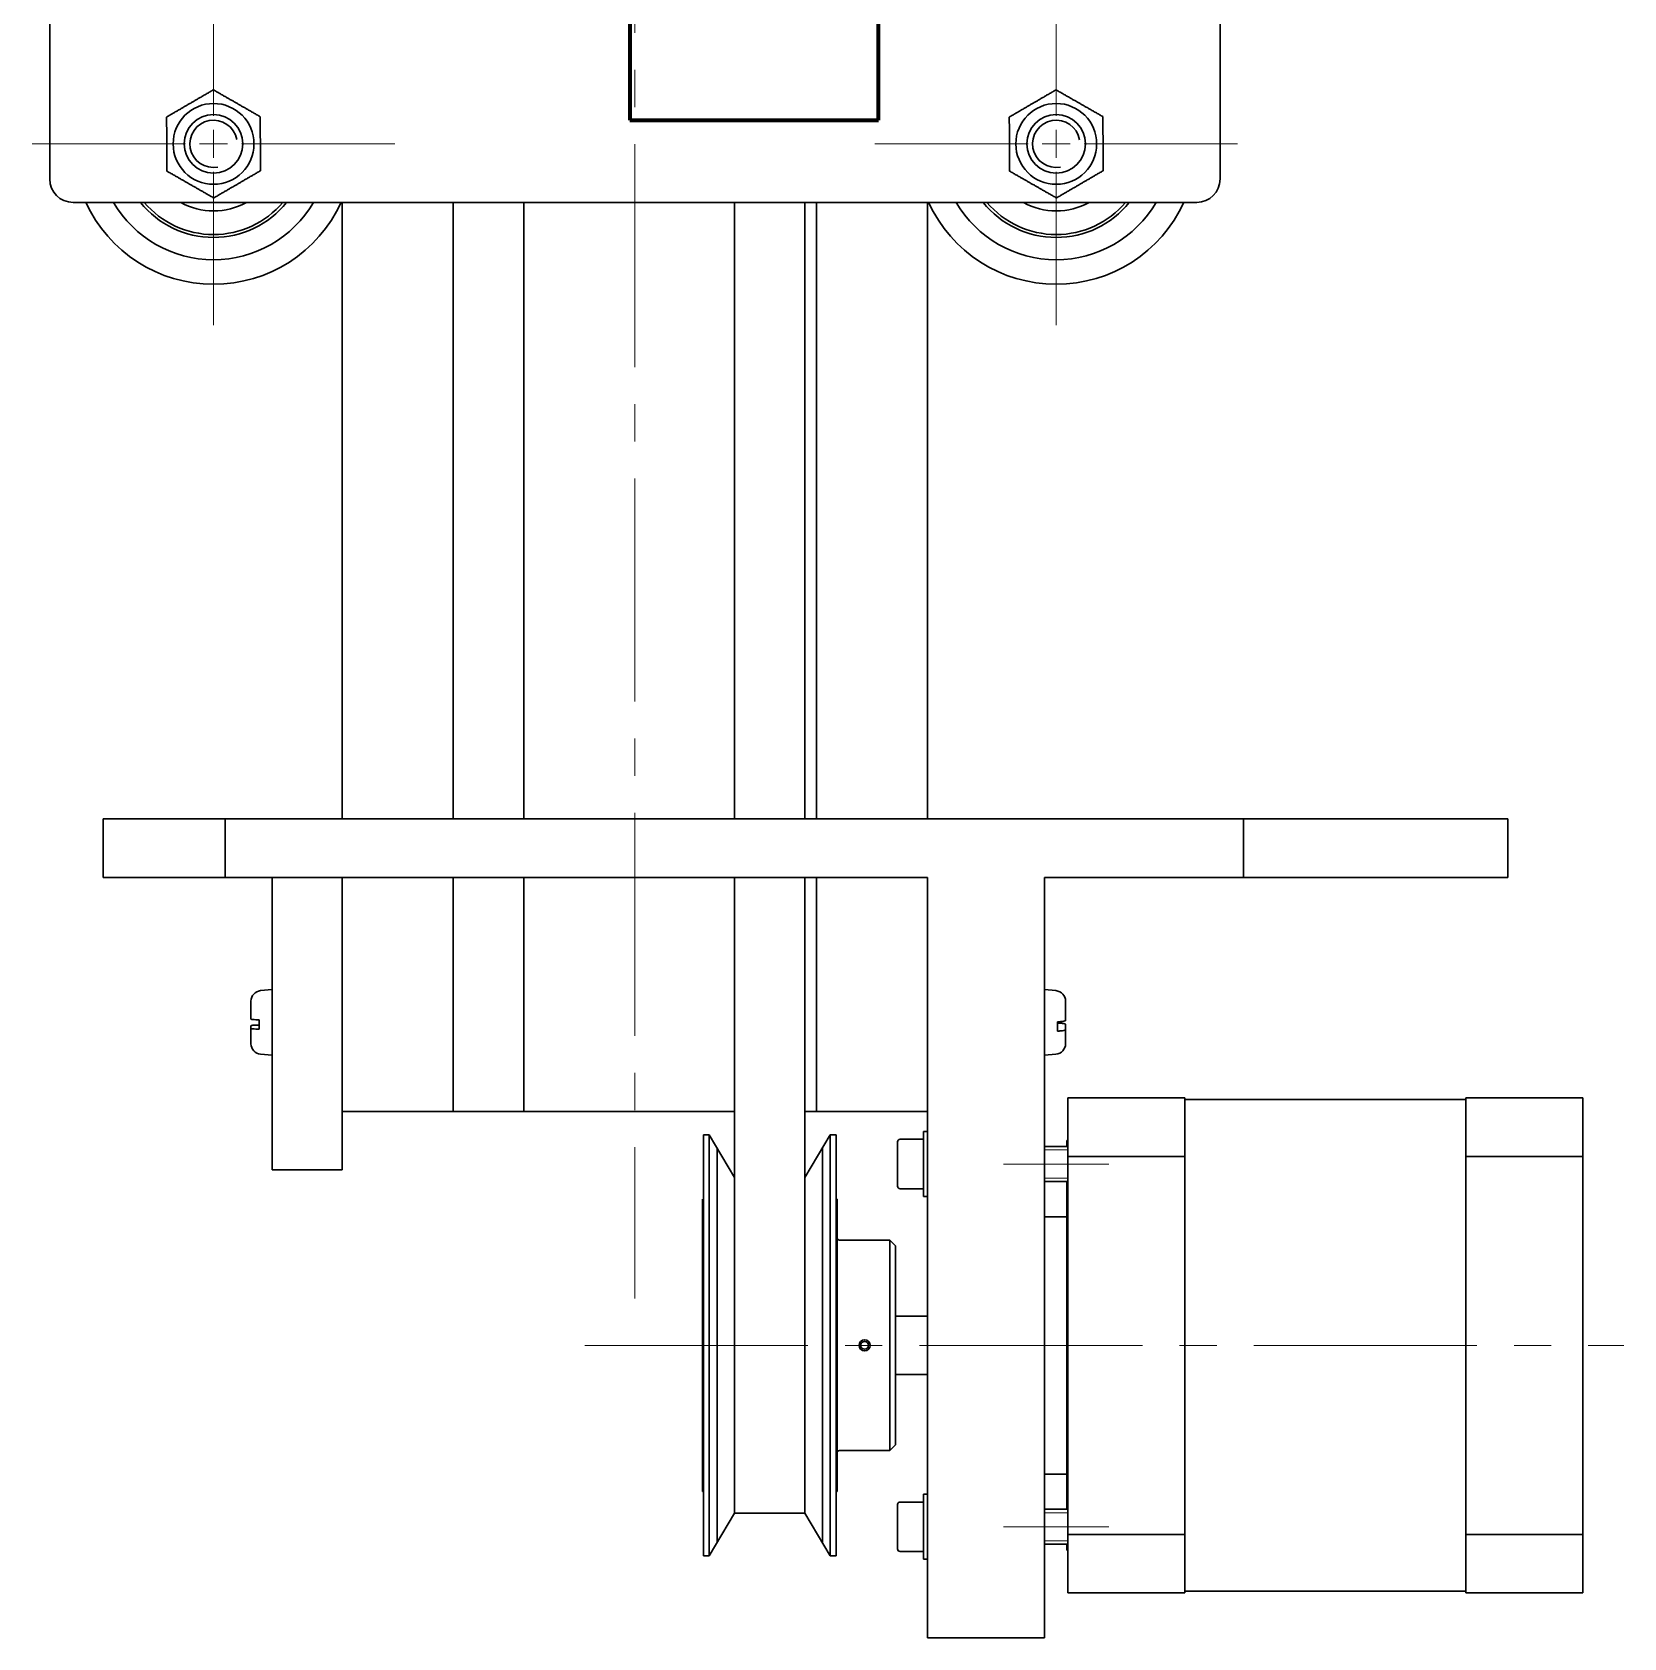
# Model space of a CAD drawing. Header units: millimetres. Extents: x 587 to 10361, y -8386 to 1488.
# Drawn here: x 7593.6 to 7729.6, y -5166.2 to -5028.9 of the extents above; entities that cross this region are included whole.
import ezdxf

# ---------------------------------------------------------------- set-up
doc = ezdxf.new("R2010")
doc.units = ezdxf.units.MM
doc.linetypes.add('ACAD_ISO10W100', pattern=[18, 12, -3, 0, -3])
doc.linetypes.add('CENTER2', pattern=[28.575, 19.05, -3.175, 3.175, -3.175])
for name, color, linetype, lineweight in [('Bgruba', 130, 'Continuous', 70), ('Cienka', 30, 'Continuous', 0), ('Gruba', 7, 'Continuous', 30), ('Symetria', 210, 'ACAD_ISO10W100', 0), ('Widoczne (ISO)', 7, 'Continuous', 30)]:
    doc.layers.add(name, color=color, linetype=linetype, lineweight=lineweight)

# ---------------------------------------------------------------- blocks, each defined once
blk = doc.blocks.new('*U280')
at = {"layer": 'Symetria', "color": 0, "linetype": 'CENTER2', "transparency": 16777216}
for p, q in [((0, 2.4), (0, 15.5)), ((-15.5, 0), (-2.4, 0)), ((2.4, 0), (15.5, 0)), ((0, -15.5), (0, -2.4))]:
    blk.add_line(p, q, dxfattribs=at)
at = {"layer": 'Symetria', "color": 0, "linetype": 'Continuous', "transparency": 16777216}
for p, q in [((-1.2, 0), (1.2, 0)), ((0, -1.2), (0, 1.2))]:
    blk.add_line(p, q, dxfattribs=at)
blk = doc.blocks.new('*U281')
at = {"layer": 'Symetria', "color": 0, "linetype": 'CENTER2', "transparency": 16777216}
for p, q in [((0, 2.4), (0, 15.5)), ((-15.5, 0), (-2.4, 0)), ((2.4, 0), (15.5, 0)), ((0, -15.5), (0, -2.4))]:
    blk.add_line(p, q, dxfattribs=at)
at = {"layer": 'Symetria', "color": 0, "linetype": 'Continuous', "transparency": 16777216}
for p, q in [((-1.2, 0), (1.2, 0)), ((0, -1.2), (0, 1.2))]:
    blk.add_line(p, q, dxfattribs=at)
blk = doc.blocks.new('*U282')
at = {"layer": 'Symetria', "color": 0, "linetype": 'CENTER2', "transparency": 16777216}
blk.add_line((-4.5, 0), (4.5, 0), dxfattribs=at)
blk = doc.blocks.new('*U287')
at = {"layer": 'Symetria', "color": 0, "linetype": 'CENTER2', "transparency": 16777216}
blk.add_line((-4.5, 0), (4.5, 0), dxfattribs=at)
blk = doc.blocks.new('*U288')
at = {"layer": 'Symetria', "color": 0, "linetype": 'CENTER2', "transparency": 16777216}
blk.add_line((-27.9, 0), (60.86, 0), dxfattribs=at)
blk = doc.blocks.new('*U367')
at = {"layer": 'Symetria', "color": 0, "linetype": 'CENTER2', "transparency": 16777216}
blk.add_line((0, 545.67), (0, -67.34), dxfattribs=at)

msp = doc.modelspace()

# ---------------------------------------------------------------- linework, layer by layer
at = {"layer": 'Bgruba'}
for p, q in [((7644.684, -4893.474), (7644.684, -5036.44)), ((7665.919, -5036.44), (7665.919, -4893.474)), ((7644.684, -5036.44), (7665.919, -5036.44))]:
    msp.add_line(p, q, dxfattribs=at)
at = {"layer": 'Cienka'}
for p, q in [((7682.11, -5124.464), (7680.11, -5124.464)), ((7680.11, -5126.862), (7682.11, -5126.862)), ((7682.11, -5155.464), (7680.11, -5155.464)), ((7680.11, -5157.862), (7682.11, -5157.862))]:
    msp.add_line(p, q, dxfattribs=at)
at = {"layer": 'Gruba'}
for p, q in [((7595.11, -4923.474), (7595.11, -5041.474)), ((7695.11, -5041.474), (7695.11, -4923.474)), ((7597.11, -5043.474), (7693.11, -5043.474)), ((7620.11, -5043.474), (7620.11, -5096.163)), ((7629.585, -5043.474), (7629.585, -5096.163)), ((7635.635, -5043.474), (7635.635, -5096.163)), ((7653.635, -5096.163), (7653.635, -5043.474)), ((7659.635, -5043.474), (7659.635, -5096.163)), ((7660.635, -5043.474), (7660.635, -5096.163)), ((7670.11, -5043.474), (7670.11, -5096.163)), ((7610.11, -5096.163), (7599.692, -5096.163)), ((7599.692, -5096.163), (7599.692, -5101.163)), ((7697.11, -5096.163), (7610.11, -5096.163)), ((7610.11, -5096.163), (7610.11, -5101.163)), ((7719.692, -5096.163), (7697.11, -5096.163)), ((7697.11, -5096.163), (7697.11, -5101.163)), ((7719.692, -5096.163), (7719.692, -5101.163)), ((7610.11, -5101.163), (7599.692, -5101.163)), ((7670.11, -5101.163), (7610.11, -5101.163)), ((7614.11, -5101.163), (7614.11, -5126.163)), ((7620.11, -5101.163), (7620.11, -5121.163)), ((7620.11, -5101.163), (7620.11, -5126.163)), ((7629.585, -5101.163), (7629.585, -5121.163)), ((7635.635, -5101.163), (7635.635, -5121.163)), ((7653.635, -5155.496), (7653.635, -5101.163)), ((7659.635, -5101.163), (7659.635, -5141.163)), ((7660.635, -5101.163), (7660.635, -5121.163)), ((7670.11, -5101.163), (7670.11, -5121.163)), ((7670.11, -5101.163), (7670.11, -5166.163)), ((7697.11, -5101.163), (7680.11, -5101.163)), ((7680.11, -5101.163), (7680.11, -5166.163)), ((7719.692, -5101.163), (7697.11, -5101.163)), ((7613.132, -5110.845), (7614.11, -5110.76)), ((7681.089, -5110.845), (7680.11, -5110.76)), ((7612.31, -5113.278), (7612.31, -5111.742)), ((7681.91, -5111.742), (7681.91, -5113.393)), ((7613.01, -5114.135), (7613.01, -5113.337)), ((7681.21, -5113.509), (7681.21, -5114.303)), ((7612.31, -5114.076), (7612.31, -5113.842)), ((7612.31, -5115.378), (7612.31, -5114.076)), ((7681.91, -5113.726), (7681.91, -5114.187)), ((7681.91, -5114.187), (7681.91, -5115.378)), ((7613.132, -5116.274), (7614.11, -5116.36)), ((7681.089, -5116.274), (7680.11, -5116.36)), ((7682.11, -5120.013), (7692.11, -5120.013)), ((7682.11, -5125.013), (7682.11, -5120.013)), ((7692.11, -5125.013), (7692.11, -5120.013)), ((7692.11, -5120.163), (7716.11, -5120.163)), ((7716.11, -5125.013), (7716.11, -5120.013)), ((7716.11, -5120.013), (7726.11, -5120.013)), ((7726.11, -5125.013), (7726.11, -5120.013)), ((7629.585, -5121.163), (7620.11, -5121.163)), ((7635.635, -5121.163), (7629.585, -5121.163)), ((7653.635, -5121.163), (7635.635, -5121.163)), ((7660.635, -5121.163), (7659.635, -5121.163)), ((7670.11, -5121.163), (7660.635, -5121.163)), ((7650.966, -5123.162), (7650.966, -5159.162)), ((7650.966, -5123.162), (7651.466, -5123.162)), ((7651.466, -5123.162), (7651.466, -5159.162)), ((7651.466, -5123.162), (7653.635, -5126.827)), ((7661.805, -5123.162), (7659.635, -5126.827)), ((7661.805, -5123.162), (7661.805, -5159.162)), ((7662.305, -5123.162), (7661.805, -5123.162)), ((7662.305, -5123.162), (7662.305, -5159.162)), ((7669.777, -5122.879), (7669.777, -5128.441)), ((7670.11, -5122.879), (7669.777, -5122.879)), ((7670.11, -5122.879), (7670.11, -5123.277)), ((7652.135, -5124.293), (7652.135, -5158.03)), ((7661.135, -5124.293), (7661.135, -5158.03)), ((7667.552, -5123.769), (7667.552, -5127.551)), ((7667.775, -5123.547), (7669.777, -5123.547)), ((7670.11, -5123.277), (7670.11, -5126.772)), ((7680.11, -5124.163), (7682.11, -5124.163)), ((7682.01, -5123.663), (7682.11, -5123.663)), ((7682.01, -5123.663), (7682.01, -5124.163)), ((7682.11, -5125.013), (7692.11, -5125.013)), ((7682.11, -5157.313), (7682.11, -5125.013)), ((7692.11, -5157.313), (7692.11, -5125.013)), ((7716.11, -5157.313), (7716.11, -5125.013)), ((7716.11, -5125.013), (7726.11, -5125.013)), ((7726.11, -5139.125), (7726.11, -5125.013)), ((7620.11, -5126.163), (7614.11, -5126.163)), ((7670.11, -5126.772), (7670.11, -5128.441)), ((7680.11, -5127.163), (7682.11, -5127.163)), ((7682.01, -5127.163), (7682.01, -5155.163)), ((7650.885, -5153.662), (7650.885, -5128.662)), ((7662.385, -5128.662), (7662.305, -5128.662)), ((7662.385, -5153.662), (7662.385, -5128.662)), ((7667.775, -5127.773), (7669.777, -5127.773)), ((7670.11, -5128.441), (7669.777, -5128.441)), ((7680.11, -5130.163), (7682.01, -5130.163)), ((7662.585, -5132.162), (7666.885, -5132.162)), ((7667.385, -5132.662), (7666.885, -5132.162)), ((7666.885, -5150.162), (7666.885, -5132.162)), ((7667.385, -5149.662), (7667.385, -5132.662)), ((7667.385, -5138.663), (7670.11, -5138.663)), ((7726.11, -5157.313), (7726.11, -5139.125)), ((7659.635, -5155.496), (7659.635, -5141.163)), ((7667.385, -5143.663), (7670.11, -5143.663)), ((7662.585, -5150.162), (7666.885, -5150.162)), ((7667.385, -5149.662), (7666.885, -5150.162)), ((7680.11, -5152.163), (7682.01, -5152.163)), ((7650.885, -5153.662), (7650.966, -5153.662)), ((7662.385, -5153.662), (7662.305, -5153.662)), ((7667.775, -5154.55), (7669.777, -5154.55)), ((7669.777, -5159.444), (7669.777, -5153.882)), ((7670.11, -5153.882), (7669.777, -5153.882)), ((7670.11, -5155.551), (7670.11, -5153.882)), ((7651.466, -5159.162), (7653.635, -5155.496)), ((7659.635, -5155.496), (7653.635, -5155.496)), ((7661.805, -5159.162), (7659.635, -5155.496)), ((7667.552, -5158.554), (7667.552, -5154.772)), ((7670.11, -5159.046), (7670.11, -5155.551)), ((7680.11, -5155.163), (7682.11, -5155.163)), ((7682.11, -5157.313), (7692.11, -5157.313)), ((7682.11, -5162.313), (7682.11, -5157.313)), ((7692.11, -5162.313), (7692.11, -5157.313)), ((7716.11, -5162.313), (7716.11, -5157.313)), ((7716.11, -5157.313), (7726.11, -5157.313)), ((7726.11, -5162.313), (7726.11, -5157.313)), ((7667.775, -5158.777), (7669.777, -5158.777)), ((7680.11, -5158.163), (7682.11, -5158.163)), ((7682.01, -5158.163), (7682.01, -5158.663)), ((7682.01, -5158.663), (7682.11, -5158.663)), ((7651.466, -5159.162), (7650.966, -5159.162)), ((7661.805, -5159.162), (7662.305, -5159.162)), ((7670.11, -5159.444), (7669.777, -5159.444)), ((7670.11, -5159.444), (7670.11, -5159.046)), ((7682.11, -5162.313), (7692.11, -5162.313)), ((7692.11, -5162.163), (7716.11, -5162.163)), ((7716.11, -5162.313), (7726.11, -5162.313)), ((7670.11, -5166.163), (7680.11, -5166.163))]:
    msp.add_line(p, q, dxfattribs=at)
for centre, radius in [((7609.11, -5038.474), 3.45), ((7681.11, -5038.474), 3.45), ((7609.11, -5038.474), 2.5), ((7609.11, -5038.474), 2.5), ((7681.11, -5038.474), 2.5), ((7681.11, -5038.474), 2.5), ((7664.735, -5141.163), 0.475), ((7664.735, -5141.163), 0.333)]:
    msp.add_circle(centre, radius, dxfattribs=at)
for centre, radius, start, end in [((7609.11, -5038.474), 2.021, 10.423, 280.423), ((7681.11, -5038.474), 2.021, 10.19024, 280.19024), ((7597.11, -5041.474), 2, 180, 270), ((7693.11, -5041.474), 2, 270, 0), ((7609.11, -5038.474), 12, 204.62432, 335.37568), ((7609.11, -5038.474), 9.9, 210.33471, 329.66529), ((7609.11, -5038.474), 8, 218.68219, 321.31781), ((7609.11, -5038.474), 7.75, 220.17777, 319.82223), ((7609.11, -5038.474), 5.734, 240.69952, 299.30048), ((7681.11, -5038.474), 12, 204.62432, 335.37568), ((7681.11, -5038.474), 9.9, 210.33471, 329.66529), ((7681.11, -5038.474), 8, 218.68219, 321.31781), ((7681.11, -5038.474), 7.75, 220.17777, 319.82223), ((7681.11, -5038.474), 5.734, 240.69952, 299.30048), ((7613.21, -5111.742), 0.9, 95, 180), ((7681.01, -5111.742), 0.9, 0, 85), ((7613.21, -5115.378), 0.9, 180, 265), ((7681.01, -5115.378), 0.9, 275, 0), ((7667.775, -5123.769), 0.222, 90, 180), ((7667.775, -5127.551), 0.222, 180, 270), ((7662.585, -5131.962), 0.2, 180, 270), ((7662.585, -5150.362), 0.2, 90, 180), ((7667.775, -5154.772), 0.222, 90, 180), ((7667.775, -5158.554), 0.222, 180, 270)]:
    msp.add_arc(centre, radius, start, end, dxfattribs=at)
for points in [[(7605.103, -5036.178), (7607.099, -5035.017), (7609.095, -5033.856)], [(7609.095, -5033.856), (7611.099, -5035.004), (7613.103, -5036.152)], [(7677.101, -5036.182), (7679.096, -5035.019), (7681.091, -5033.856)], [(7681.091, -5033.856), (7683.096, -5035.002), (7685.1, -5036.148)], [(7605.118, -5040.797), (7605.111, -5038.488), (7605.103, -5036.178)], [(7613.103, -5036.152), (7613.11, -5038.461), (7613.118, -5040.771)], [(7677.121, -5040.801), (7677.111, -5038.492), (7677.101, -5036.182)], [(7685.1, -5036.148), (7685.11, -5038.457), (7685.12, -5040.767)], [(7609.126, -5043.093), (7607.122, -5041.945), (7605.118, -5040.797)], [(7613.118, -5040.771), (7611.122, -5041.932), (7609.126, -5043.093)], [(7681.13, -5043.093), (7679.125, -5041.947), (7677.121, -5040.801)], [(7685.12, -5040.767), (7683.125, -5041.93), (7681.13, -5043.093)]]:
    msp.add_rational_spline(points, [1, 1.15470053838, 1], degree=2, dxfattribs=at)
for points, knots in [([(7612.31, -5113.278), (7612.31, -5113.285), (7612.337, -5113.294), (7612.423, -5113.308), (7612.497, -5113.315), (7612.655, -5113.326), (7612.765, -5113.331), (7612.912, -5113.335), (7612.96, -5113.336), (7613.01, -5113.337)], [0.40723082, 0.40723082, 0.40723082, 0.40723082, 0.44148231, 0.44148231, 0.47516951, 0.47516951, 0.50852332, 0.50852332, 0.52273875, 0.52273875, 0.52273875, 0.52273875]), ([(7681.21, -5113.509), (7681.261, -5113.508), (7681.309, -5113.506), (7681.456, -5113.498), (7681.566, -5113.488), (7681.724, -5113.468), (7681.798, -5113.453), (7681.884, -5113.426), (7681.91, -5113.408), (7681.91, -5113.393)], [0.01895226, 0.01895226, 0.01895226, 0.01895226, 0.03316768, 0.03316768, 0.0665215, 0.0665215, 0.1002087, 0.1002087, 0.13446018, 0.13446018, 0.13446018, 0.13446018]), ([(7612.31, -5113.842), (7612.31, -5113.834), (7612.337, -5113.825), (7612.423, -5113.811), (7612.497, -5113.804), (7612.655, -5113.793), (7612.765, -5113.789), (7612.912, -5113.785), (7612.96, -5113.783), (7613.01, -5113.783)], [0.40723082, 0.40723082, 0.40723082, 0.40723082, 0.44148231, 0.44148231, 0.47516951, 0.47516951, 0.50852332, 0.50852332, 0.52273875, 0.52273875, 0.52273875, 0.52273875]), ([(7613.01, -5114.135), (7612.96, -5114.134), (7612.912, -5114.133), (7612.765, -5114.129), (7612.655, -5114.124), (7612.497, -5114.114), (7612.423, -5114.106), (7612.337, -5114.092), (7612.31, -5114.084), (7612.31, -5114.076)], [0.01895226, 0.01895226, 0.01895226, 0.01895226, 0.03316768, 0.03316768, 0.0665215, 0.0665215, 0.1002087, 0.1002087, 0.13446018, 0.13446018, 0.13446018, 0.13446018]), ([(7681.21, -5113.61), (7681.261, -5113.612), (7681.309, -5113.614), (7681.456, -5113.622), (7681.566, -5113.631), (7681.724, -5113.652), (7681.798, -5113.666), (7681.884, -5113.694), (7681.91, -5113.711), (7681.91, -5113.726)], [0.01895226, 0.01895226, 0.01895226, 0.01895226, 0.03316768, 0.03316768, 0.0665215, 0.0665215, 0.1002087, 0.1002087, 0.13446018, 0.13446018, 0.13446018, 0.13446018]), ([(7681.91, -5114.187), (7681.91, -5114.201), (7681.884, -5114.219), (7681.798, -5114.246), (7681.724, -5114.261), (7681.566, -5114.281), (7681.456, -5114.291), (7681.309, -5114.299), (7681.261, -5114.301), (7681.21, -5114.303)], [0.40723082, 0.40723082, 0.40723082, 0.40723082, 0.44148231, 0.44148231, 0.47516951, 0.47516951, 0.50852332, 0.50852332, 0.52273875, 0.52273875, 0.52273875, 0.52273875])]:
    msp.add_open_spline(points, degree=3, knots=knots, dxfattribs=at)
at = {"layer": 'Widoczne (ISO)'}
for p, q in [((7670.11, -5122.86), (7670.11, -5123.96)), ((7670.11, -5159.463), (7670.11, -5158.363))]:
    msp.add_line(p, q, dxfattribs=at)

# ---------------------------------------------------------------- block references
at = {"layer": 'Symetria', "linetype": 'CENTER2'}
for name, p in [('*U367', (7645.11, -5069.819)), ('*U280', (7609.11, -5038.474)), ('*U281', (7681.11, -5038.474)), ('*U287', (7681.11, -5125.663)), ('*U288', (7668.748, -5141.163)), ('*U282', (7681.11, -5156.663))]:
    msp.add_blockref(name, p, dxfattribs=at)

doc.saveas('drawing.dxf')
